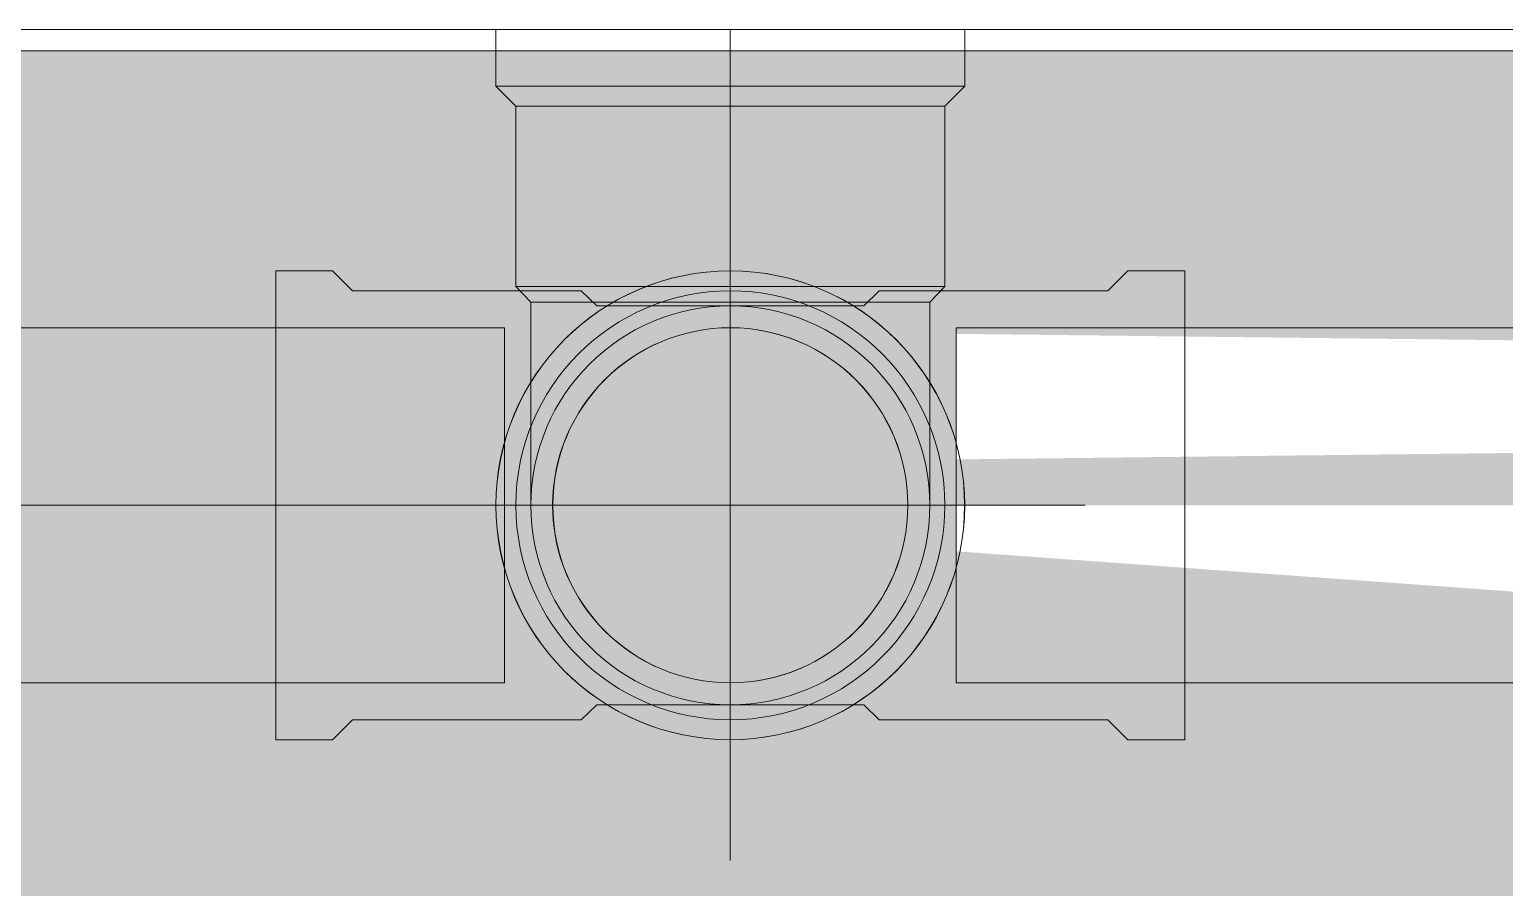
# Model space of a CAD drawing. Header units: metres. Extents: x 147 to 427, y -16 to 162.
# Drawn here: x 330.4923 to 330.5961, y 80.5353 to 80.5957 of the extents above; entities that cross this region are included whole.
import ezdxf

# ---------------------------------------------------------------- set-up
doc = ezdxf.new("R2010")
doc.units = ezdxf.units.M
for name, color, linetype, lineweight in [('A-WALL', 7, 'Continuous', 9), ('P-PIPE', 7, 'Continuous', 5), ('P-PIPE-CNTR', 7, 'Continuous', 5), ('P-SANR-FIXT', 7, 'Continuous', 5)]:
    doc.layers.add(name, color=color, linetype=linetype, lineweight=lineweight)

# ---------------------------------------------------------------- blocks, each defined once
blk = doc.blocks.new('UT_Ducha higiênica - UT_Ducha higiênica-3627536-TÉRREO 1_20 - Dependente 1')
at = {"layer": 'P-SANR-FIXT', "color": 9, "true_color": 0xc0c0c0}
for p, q in [((-0.0125, 0), (0.0125, 0)), ((-0.0125, 0), (0.0125, 0)), ((-0.0255, 0), (0.0255, 0)), ((-0.0255, 0), (0.0255, 0)), ((-0.0225, 0), (0.0225, 0)), ((-0.0225, 0), (0.0225, 0)), ((-0.01, 0), (0.01, 0)), ((-0.01, 0), (0.01, 0))]:
    blk.add_line(p, q, dxfattribs=at)
blk = doc.blocks.new('Joelho 45_90 - Agua Fria_Soldavel - MEP - Tigre - Standard-3523191-TÉRREO 1_20 - Dependente 1')
at = {"layer": 'P-PIPE'}
for p, q in [((163.03357, 80.5957), (163.03357, 80.5917)), ((163.05007, 80.5957), (163.03357, 80.5957)), ((163.03757, 80.5957), (163.06257, 80.5957)), ((163.03757, 80.5957), (163.06257, 80.5957)), ((163.06657, 80.5957), (163.05007, 80.5957)), ((163.06657, 80.5917), (163.06657, 80.5957)), ((163.03357, 80.5917), (163.03497, 80.5903)), ((163.03357, 80.5917), (163.05007, 80.5917)), ((163.05007, 80.5917), (163.06657, 80.5917)), ((163.06517, 80.5903), (163.06657, 80.5917)), ((163.03497, 80.5903), (163.03497, 80.5776)), ((163.03497, 80.5903), (163.05007, 80.5903)), ((163.05007, 80.5903), (163.06517, 80.5903)), ((163.06517, 80.5776), (163.06517, 80.5903)), ((163.03497, 80.5776), (163.03603, 80.5765)), ((163.05007, 80.5776), (163.03497, 80.5776)), ((163.03497, 80.5776), (163.05007, 80.5776)), ((163.06257, 80.5776), (163.03757, 80.5776)), ((163.06257, 80.5776), (163.03757, 80.5776)), ((163.06517, 80.5776), (163.05007, 80.5776)), ((163.05007, 80.5776), (163.06517, 80.5776)), ((163.06411, 80.5765), (163.06517, 80.5776)), ((163.03603, 80.5765), (163.05007, 80.5765)), ((163.05007, 80.5765), (163.03603, 80.5765)), ((163.05007, 80.5765), (163.06411, 80.5765)), ((163.06411, 80.5765), (163.05007, 80.5765))]:
    blk.add_line(p, q, dxfattribs=at)
at = {"layer": 'P-PIPE', "flags": 128}
for points in [[(163.03603, 80.5765), (163.03603, 80.57592), (163.03603, 80.57535), (163.03603, 80.57478), (163.03603, 80.57422), (163.03603, 80.57366), (163.03603, 80.5731), (163.03603, 80.57254), (163.03603, 80.572), (163.03603, 80.57146), (163.03603, 80.57093), (163.03603, 80.57041), (163.03603, 80.56989), (163.03603, 80.56939), (163.03603, 80.5689), (163.03603, 80.56842), (163.03603, 80.56796), (163.03603, 80.5675), (163.03603, 80.56707), (163.03603, 80.56664), (163.03603, 80.56624), (163.03603, 80.56585), (163.03603, 80.56547), (163.03603, 80.56512), (163.03603, 80.56478), (163.03603, 80.56446), (163.03603, 80.56416), (163.03603, 80.56388), (163.03603, 80.56362), (163.03603, 80.56339), (163.03603, 80.56317), (163.03603, 80.56297), (163.03603, 80.5628), (163.03603, 80.56264), (163.03603, 80.56251), (163.03603, 80.5624), (163.03603, 80.56232), (163.03603, 80.56226), (163.03603, 80.56221)], [(163.06411, 80.56221), (163.06411, 80.56224), (163.06411, 80.5623), (163.06411, 80.56238), (163.06411, 80.56248), (163.06411, 80.56261), (163.06411, 80.56275), (163.06411, 80.56292), (163.06411, 80.56311), (163.06411, 80.56333), (163.06411, 80.56356), (163.06411, 80.56381), (163.06411, 80.56409), (163.06411, 80.56438), (163.06411, 80.56469), (163.06411, 80.56503), (163.06411, 80.56538), (163.06411, 80.56575), (163.06411, 80.56613), (163.06411, 80.56653), (163.06411, 80.56695), (163.06411, 80.56738), (163.06411, 80.56783), (163.06411, 80.56829), (163.06411, 80.56877), (163.06411, 80.56926), (163.06411, 80.56976), (163.06411, 80.57027), (163.06411, 80.57079), (163.06411, 80.57131), (163.06411, 80.57185), (163.06411, 80.5724), (163.06411, 80.57295), (163.06411, 80.5735), (163.06411, 80.57407), (163.06411, 80.57463), (163.06411, 80.5752), (163.06411, 80.57577), (163.06411, 80.57634), (163.06411, 80.5765)]]:
    blk.add_lwpolyline(points, dxfattribs=at)
at = {"layer": 'P-PIPE'}
for radius, start, end in [(0.0165, 90, 270), (0.0165, 90, 270), (0.0165, 270, 90), (0.0165, 270, 90), (0.0151, 90, 270), (0.0151, 90, 270), (0.0151, 90, 270), (0.0151, 270, 90), (0.0151, 270, 90), (0.0151, 270, 90), (0.01404, 90, 270), (0.01404, 90, 270), (0.01404, 270, 90), (0.01404, 270, 90), (0.0125, 0, 180), (0.0125, 0, 180), (0.0125, 180, 0), (0.0125, 180, 0)]:
    blk.add_arc((163.05007, 80.5622), radius, start, end, dxfattribs=at)

msp = doc.modelspace()

# ---------------------------------------------------------------- hatches: boundary and pattern name
at = {"layer": 'A-WALL', "true_color": 0xffd4aa, "transparency": 33554483}
h = msp.add_hatch(color=41, dxfattribs=at)
h.paths.add_polyline_path([(335.14998, 80.4457), (335.29998, 80.4457), (335.29998, 80.5942), (322.60148, 80.5942), (322.60148, 80.4457), (335.09998, 80.4457)])
h.paths.add_polyline_path([(324.05546, 80.54612), (323.5652, 80.55496), (323.5652, 80.57027), (324.25299, 80.55977), (324.24791, 80.54612), (324.15588, 80.54612)])
h.paths.add_polyline_path([(326.90045, 80.54612), (326.21656, 80.55496), (326.21656, 80.57027), (326.9037, 80.56143), (326.9037, 80.54612)])
h.paths.add_polyline_path([(322.94844, 80.54612), (322.74626, 80.55496), (322.74998, 80.57027), (323.4334, 80.56143), (323.4334, 80.54612), (322.95886, 80.54612)])
h.paths.add_polyline_path([(325.60917, 80.54612), (325.39697, 80.55496), (325.39697, 80.57027), (326.08476, 80.56143), (326.08476, 80.54612)])
h.paths.add_polyline_path([(327.49697, 80.55012), (327.50774, 80.57427), (328.49204, 80.56543), (328.49204, 80.55012), (327.49921, 80.55012)])
h.paths.add_polyline_path([(330.40487, 80.55012), (329.80697, 80.55896), (329.80697, 80.57427), (330.42571, 80.56543), (330.42571, 80.55012)])
h.paths.add_polyline_path([(330.67998, 80.55012), (330.55751, 80.55896), (330.55751, 80.57427), (331.32612, 80.56543), (331.32612, 80.55012), (330.69998, 80.55012)])
h.paths.add_polyline_path([(329.01932, 80.55012), (328.62384, 80.55896), (328.62384, 80.57427), (329.39408, 80.56543), (329.39408, 80.55012), (329.03396, 80.55012)])
h.paths.add_polyline_path([(331.95299, 80.55012), (331.45792, 80.55896), (331.45792, 80.57427), (331.95299, 80.56543), (331.95299, 80.55137)])
at = {"layer": 'P-PIPE', "true_color": 0x00ffff}
for points in [[(330.99329, 80.5622), (331.32612, 80.57302), (331.3206, 80.57427), (330.55751, 80.56543), (330.55751, 80.5622), (330.98514, 80.5622)], [(330.55751, 80.55012), (331.32612, 80.55896), (331.32612, 80.5622), (330.55751, 80.55137)]]:
    msp.add_hatch(color=4, dxfattribs=at).paths.add_polyline_path(points)

# ---------------------------------------------------------------- linework, layer by layer
at = {"layer": 'A-WALL', "color": 253, "true_color": 0xaaaaaa}
for p, q in [((332.39998, 80.5957), (329.79895, 80.5957)), ((332.40148, 80.5942), (329.79895, 80.5942))]:
    msp.add_line(p, q, dxfattribs=at)
at = {"layer": 'P-PIPE'}
for p, q in [((330.55411, 80.5957), (330.52911, 80.5957)), ((330.51361, 80.5787), (330.50961, 80.5787)), ((330.50961, 80.5787), (330.50961, 80.5622)), ((330.51501, 80.5773), (330.51361, 80.5787)), ((330.56961, 80.5787), (330.56821, 80.5773)), ((330.57361, 80.5787), (330.56961, 80.5787)), ((330.57361, 80.5622), (330.57361, 80.5787)), ((330.53111, 80.5773), (330.51501, 80.5773)), ((330.52911, 80.5776), (330.55411, 80.5776)), ((330.53221, 80.57624), (330.53111, 80.5773)), ((330.55211, 80.5773), (330.55101, 80.57624)), ((330.56821, 80.5773), (330.55211, 80.5773)), ((330.54161, 80.57624), (330.53221, 80.57624)), ((330.55101, 80.57624), (330.54161, 80.57624)), ((330.52571, 80.5747), (330.45751, 80.5747)), ((330.50961, 80.5622), (330.50961, 80.5747)), ((330.52571, 80.5747), (330.52571, 80.5622)), ((330.52571, 80.5497), (330.52571, 80.5747)), ((331.32612, 80.5747), (330.55751, 80.5747)), ((330.55751, 80.5747), (330.55751, 80.5497)), ((330.55751, 80.5622), (330.55751, 80.5747)), ((330.57361, 80.5747), (330.57361, 80.5622)), ((330.50961, 80.5622), (330.50961, 80.5457)), ((330.50961, 80.5497), (330.50961, 80.5622)), ((330.52571, 80.5622), (330.52571, 80.5497)), ((330.55751, 80.5497), (330.55751, 80.5622)), ((330.57361, 80.5457), (330.57361, 80.5622)), ((330.57361, 80.5622), (330.57361, 80.5497)), ((330.45751, 80.5497), (330.52571, 80.5497)), ((330.55751, 80.5497), (331.32612, 80.5497)), ((330.53111, 80.5471), (330.53221, 80.54816)), ((330.53221, 80.54816), (330.54161, 80.54816)), ((330.54161, 80.54816), (330.55101, 80.54816)), ((330.55101, 80.54816), (330.55211, 80.5471)), ((330.51361, 80.5457), (330.51501, 80.5471)), ((330.51501, 80.5471), (330.53111, 80.5471)), ((330.55211, 80.5471), (330.56821, 80.5471)), ((330.56821, 80.5471), (330.56961, 80.5457)), ((330.50961, 80.5457), (330.51361, 80.5457)), ((330.56961, 80.5457), (330.57361, 80.5457))]:
    msp.add_line(p, q, dxfattribs=at)
for radius, start, end in [(0.0165, 0, 180), (0.0125, 90, 180), (0.0125, 90, 180), (0.0125, 0, 180), (0.0125, 0, 180), (0.0125, 0, 90), (0.0125, 0, 90), (0.0165, 180, 360), (0.0125, 180, 270), (0.0125, 180, 270), (0.0125, 180, 0), (0.0125, 180, 0), (0.0125, 270, 0), (0.0125, 270, 0)]:
    msp.add_arc((330.54161, 80.5622), radius, start, end, dxfattribs=at)
at = {"layer": 'P-PIPE-CNTR'}
for p, q in [((330.54161, 80.5776), (330.54161, 80.5957)), ((330.54161, 80.5372), (330.54161, 80.5872)), ((330.45751, 80.5622), (330.52571, 80.5622)), ((330.45751, 80.5622), (330.52571, 80.5622)), ((330.51661, 80.5622), (330.56661, 80.5622)), ((330.55751, 80.5622), (330.52571, 80.5622))]:
    msp.add_line(p, q, dxfattribs=at)

# ---------------------------------------------------------------- block references
at = {"layer": 'P-PIPE'}
msp.add_blockref('Joelho 45_90 - Agua Fria_Soldavel - MEP - Tigre - Standard-3523191-TÉRREO 1_20 - Dependente 1', (167.49155, 0), dxfattribs=at)
at = {"layer": 'P-SANR-FIXT', "color": 9, "true_color": 0xc0c0c0}
msp.add_blockref('UT_Ducha higiênica - UT_Ducha higiênica-3627536-TÉRREO 1_20 - Dependente 1', (330.54161, 80.5957), dxfattribs=at)

doc.saveas('drawing.dxf')
